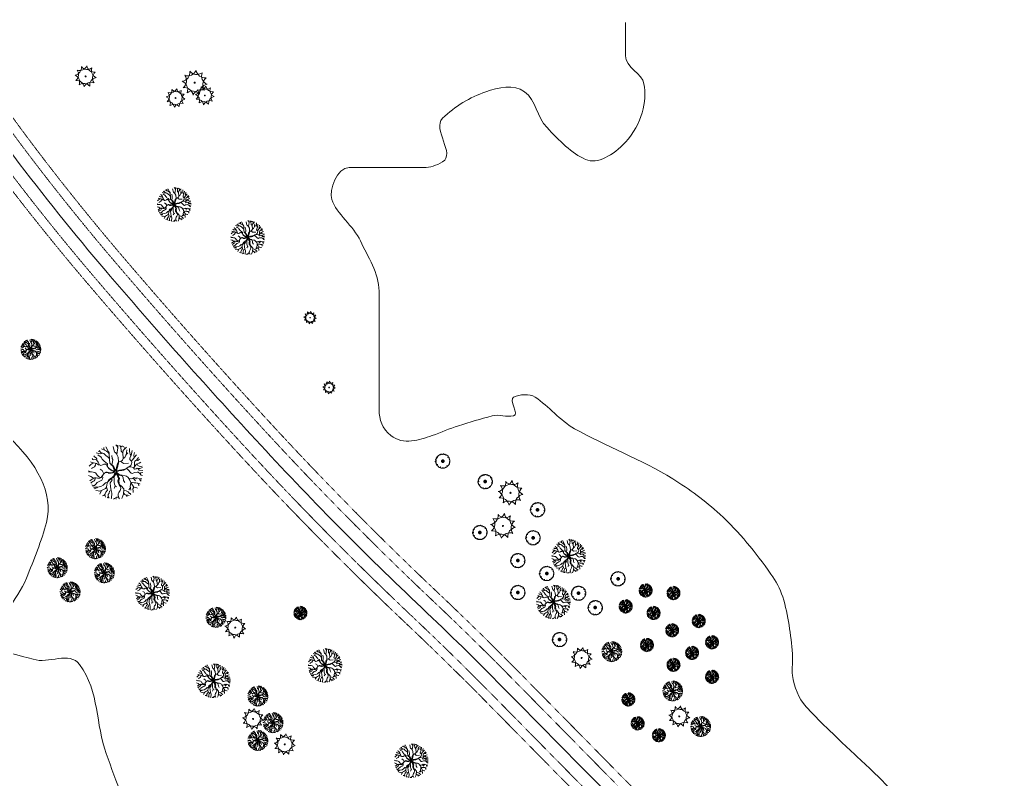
# Model space of a CAD drawing. Header units: feet. Extents: x 99089 to 101049, y 99298 to 100905.
# Drawn here: x 100195 to 101049, y 99683 to 100336 of the extents above; entities that cross this region are included whole.
import ezdxf

# ---------------------------------------------------------------- set-up
doc = ezdxf.new("R2010")
doc.units = ezdxf.units.FT
doc.header["$MEASUREMENT"] = 0
doc.linetypes.add('DGN Style 2', pattern=[27.4374, 16.46244, -10.97496])
for name, color, linetype, lineweight in [('Survey Exist Alignments', 1, 'DGN Style 2', 0), ('Survey Exist Pavement', 92, 'DGN Style 2', 0), ('Survey Exist Surface', 7, 'DGN Style 2', 0), ('Survey Exist Trees', 96, 'Continuous', 0)]:
    doc.layers.add(name, color=color, linetype=linetype, lineweight=lineweight)
doc.linetypes.add('StationLine', pattern='A,0,[2,dgnlstyle-.shx,S=0.039683,R=0,X=0,Y=0],100.0002', length=100.0002)
doc.linetypes.add('{ Tree Line }', pattern='A,0,[2,dgnlstyle-lstyle.shx,S=0.059208,R=0,X=0,Y=0],-7.4711', length=7.4711)

# ---------------------------------------------------------------- blocks, each defined once
blk = doc.blocks.new('C Tree')
at = {"layer": 'Survey Exist Trees', "color": 3}
blk.add_circle((0, 0), 0.00164, dxfattribs=at)
for centre, start, end in [((-0.0393, 0.0294), 280.2067, 5.9716), ((-0.0193, 0.0454), 250.2113, 335.9762), ((0.0059, 0.049), 220.2113, 305.9762), ((0.0296, 0.0394), 190.2113, 275.9762), ((0.0454, 0.0193), 160.2113, 245.9762), ((-0.0454, -0.0193), 340.2113, 65.9762), ((-0.0487, 0.0058), 310.2067, 35.9716), ((-0.0296, -0.0394), 10.2113, 95.9762), ((-0.0059, -0.049), 40.2113, 125.9762), ((0.0193, -0.0454), 70.2113, 155.9762)]:
    blk.add_arc(centre, 0.0258, start, end, dxfattribs=at)
at = {"layer": 'Survey Exist Trees', "color": 3, "extrusion": (0, 0, -1)}
for centre, start, end in [((-0.049, -0.0059), 324.0728, 49.7489), ((-0.0395, -0.0296), 354.0728, 79.7489)]:
    blk.add_arc(centre, 0.0258, start, end, dxfattribs=at)
blk = doc.blocks.new('D  Ttree')
at = {"layer": 'Survey Exist Trees', "color": 3, "linetype": 'Continuous', "lineweight": 0, "flags": 128}
for points in [[(-0.0089, 0.018), (-0.0104, 0.0209), (-0.0141, 0.0235), (-0.0169, 0.0262), (-0.0207, 0.0271), (-0.0225, 0.029), (-0.0252, 0.0295)], [(-0.0225, 0.029), (-0.0227, 0.0303), (-0.0231, 0.0312)], [(-0.0095, 0.0257), (-0.0111, 0.0279), (-0.0133, 0.0295), (-0.0145, 0.0301), (-0.0169, 0.0313), (-0.0195, 0.0326), (-0.0202, 0.0331)], [(-0.016, 0.0308), (-0.017, 0.0336), (-0.017, 0.0349)], [(-0.0088, 0.0126), (-0.0089, 0.018), (-0.0095, 0.0257), (-0.0097, 0.0273), (-0.0106, 0.0288), (-0.0145, 0.0359)], [(0.0012, 0.0255), (-0.0008, 0.0277), (-0.0022, 0.0282), (-0.0039, 0.036)], [(0.0026, 0.0347), (0.0013, 0.037), (-0.0002, 0.0386)], [(0.0027, 0.0383), (0.0028, 0.0345), (0.0013, 0.0251), (0.0032, 0.0212), (0.0038, 0.0144), (0.0068, 0.015), (0.0091, 0.0171), (0.0104, 0.0191), (0.0095, 0.0275), (0.0074, 0.0298), (0.0069, 0.0356), (0.0059, 0.0365), (0.0057, 0.0381)], [(0.0069, 0.0356), (0.0082, 0.0362), (0.0091, 0.0373)], [(0.0095, 0.0275), (0.0103, 0.0304), (0.0117, 0.0321), (0.0144, 0.0347), (0.0147, 0.0354)], [(0.0127, 0.0331), (0.0111, 0.0359), (0.0105, 0.0369)], [(0.0148, 0.0255), (0.0148, 0.0276), (0.0153, 0.0315)], [(0.0183, 0.0074), (0.0209, 0.0095), (0.0219, 0.0117), (0.0222, 0.0136), (0.0219, 0.0157), (0.0196, 0.0179), (0.0198, 0.02), (0.0215, 0.0234), (0.0227, 0.0306)], [(0.0215, 0.0234), (0.0211, 0.0239), (0.0202, 0.0255), (0.0194, 0.0272), (0.0191, 0.0297), (0.019, 0.0332)], [(-0.0321, 0.0131), (-0.0332, 0.0138), (-0.0348, 0.0142), (-0.036, 0.0147)], [(-0.0273, 0.0174), (-0.0286, 0.0177), (-0.031, 0.0176), (-0.0327, 0.018), (-0.0337, 0.0193)], [(-0.0233, 0.0101), (-0.0241, 0.0124), (-0.0253, 0.0143), (-0.0273, 0.0175), (-0.0268, 0.0186), (-0.0277, 0.0202), (-0.0301, 0.0218), (-0.0312, 0.0232)], [(-0.0187, 0.0266), (-0.0218, 0.0258), (-0.0242, 0.0264), (-0.0277, 0.0273)], [(-0.0099, 0.0052), (-0.0099, 0.0052), (-0.0112, 0.0068), (-0.0123, 0.0086), (-0.0119, 0.0102), (-0.012, 0.0116), (-0.0142, 0.0137), (-0.0166, 0.0153), (-0.018, 0.0168), (-0.0193, 0.0183), (-0.0206, 0.0203), (-0.0214, 0.0215), (-0.0239, 0.0231), (-0.0256, 0.0243)], [(-0.006, 0.0102), (-0.0047, 0.0144), (-0.0046, 0.0177), (-0.0051, 0.0195), (-0.0059, 0.0234)], [(0.0065, 0.015), (0.0085, 0.014), (0.0107, 0.0121), (0.0179, 0.0127)], [(0.0104, 0.0191), (0.0125, 0.0206), (0.014, 0.0239), (0.0148, 0.0255), (0.0169, 0.0273)], [(0.0219, 0.0157), (0.0235, 0.0175), (0.025, 0.0196), (0.0261, 0.021), (0.0292, 0.0244)], [(0.026, 0.0209), (0.0254, 0.0232), (0.0254, 0.024), (0.026, 0.0279)], [(0.0262, 0.0071), (0.0262, 0.0141), (0.0268, 0.0155), (0.0291, 0.017), (0.0303, 0.019), (0.032, 0.0205)], [(0.0291, 0.0171), (0.0302, 0.0166), (0.0311, 0.0163), (0.0331, 0.0185)], [(-0.0358, 0.0004), (-0.0388, 0.0019)], [(-0.0215, -0.0077), (-0.0225, -0.0072), (-0.0244, -0.0062), (-0.0265, -0.0042), (-0.0284, -0.0016), (-0.03, -0.0004), (-0.0322, 0), (-0.0344, 0.0003), (-0.0388, 0.0005)], [(-0.0121, 0.0091), (-0.0132, 0.0102), (-0.0147, 0.0115), (-0.0159, 0.0115), (-0.017, 0.0113), (-0.018, 0.0108), (-0.0189, 0.0102), (-0.0212, 0.0096), (-0.0224, 0.0097), (-0.0244, 0.0105), (-0.026, 0.0112), (-0.0273, 0.012), (-0.0294, 0.0129), (-0.0316, 0.0134), (-0.0327, 0.0127), (-0.0339, 0.0118), (-0.0355, 0.0107), (-0.0379, 0.0084)], [(-0.0285, 0.0125), (-0.0287, 0.0101), (-0.0303, 0.0077), (-0.0331, 0.006), (-0.0347, 0.0051)], [(-0.0169, -0.0022), (-0.0193, 0.0022), (-0.0221, 0.0043)], [(0.0122, 0.0038), (0.0133, 0.0042), (0.0159, 0.0063), (0.018, 0.0074), (0.021, 0.0075), (0.0243, 0.0064), (0.0253, 0.0063), (0.0264, 0.0074), (0.0278, 0.0093), (0.0291, 0.0112), (0.0306, 0.0119), (0.0327, 0.0129), (0.0352, 0.0139)], [(0.0144, 0.0051), (0.0164, 0.0044), (0.0185, 0.0021), (0.0198, 0.0003), (0.0214, -0.0012), (0.0231, -0.0017), (0.0253, -0.0007), (0.0267, -0.0003), (0.0298, 0), (0.0314, -0.0001), (0.0335, -0.0021), (0.0356, -0.0044), (0.0374, -0.0048)], [(0.0249, 0.0063), (0.0263, 0.0041), (0.0284, 0.0047), (0.0301, 0.0058), (0.0313, 0.0049), (0.0328, 0.0026), (0.0377, 0.0024)], [(0.0298, 0.0115), (0.0311, 0.0096), (0.0326, 0.0086), (0.0346, 0.0081), (0.0368, 0.0086)], [(0.031, 0.0051), (0.0319, 0.005), (0.0336, 0.0053), (0.0373, 0.0064)], [(-0.0316, -0.0085), (-0.0332, -0.0074), (-0.0352, -0.006), (-0.0385, -0.0047)], [(-0.0145, -0.0003), (-0.0147, -0.0003), (-0.0161, -0.0013), (-0.0174, -0.0029), (-0.0184, -0.004), (-0.0191, -0.0048), (-0.0201, -0.0062), (-0.021, -0.0073), (-0.0218, -0.008), (-0.0228, -0.0086), (-0.025, -0.0085), (-0.0261, -0.0085), (-0.0278, -0.008), (-0.0291, -0.0078), (-0.0302, -0.0079), (-0.0314, -0.0083), (-0.0324, -0.0092), (-0.0335, -0.0098), (-0.035, -0.0108), (-0.0367, -0.0123)], [(-0.0294, -0.0078), (-0.0293, -0.0094), (-0.0296, -0.0106), (-0.0305, -0.0122), (-0.0326, -0.0133), (-0.0342, -0.0143), (-0.0354, -0.0155)], [(-0.0193, -0.005), (-0.0187, -0.0073), (-0.0188, -0.0092), (-0.0198, -0.0111), (-0.0225, -0.0125), (-0.0248, -0.0134), (-0.0266, -0.0147), (-0.0286, -0.0168), (-0.03, -0.0184), (-0.0309, -0.0194), (-0.0331, -0.0198)], [(-0.0067, -0.0091), (-0.0054, -0.0112), (-0.0083, -0.015), (-0.0079, -0.0208), (-0.0068, -0.0256), (-0.0057, -0.0297), (-0.0062, -0.0365), (-0.0068, -0.0374)], [(-0.0031, -0.0063), (-0.0024, -0.0086), (-0.0025, -0.0122), (-0.0023, -0.0146), (-0.0019, -0.0167), (-0.0011, -0.0191), (-0.0019, -0.022), (-0.0025, -0.023)], [(0.009, -0.0049), (0.0131, -0.0053), (0.0149, -0.0058), (0.0173, -0.0076), (0.0182, -0.0088), (0.0198, -0.0112), (0.0216, -0.0153), (0.025, -0.0211), (0.0238, -0.0234), (0.0244, -0.0268), (0.0245, -0.0287)], [(0.009, -0.0049), (0.0104, -0.0079), (0.0106, -0.0117), (0.0123, -0.0146)], [(0.0182, -0.0088), (0.0217, -0.0095), (0.0238, -0.0088), (0.0259, -0.0076), (0.0292, -0.0095)], [(0.0242, -0.0085), (0.0257, -0.0098), (0.0276, -0.0122)], [(0.0273, -0.0084), (0.0288, -0.0078), (0.031, -0.0085), (0.0331, -0.0092), (0.0365, -0.0095)], [(0.0329, -0.0091), (0.0337, -0.0106), (0.0354, -0.0129)], [(0.0338, -0.0024), (0.0352, -0.001), (0.0377, -0.0006)], [(-0.0314, -0.0195), (-0.0323, -0.0187), (-0.0342, -0.0179)], [(-0.0227, -0.0309), (-0.0202, -0.0257), (-0.0177, -0.0242), (-0.0149, -0.0228), (-0.0133, -0.021), (-0.0127, -0.0177), (-0.0117, -0.014), (-0.0149, -0.0152), (-0.018, -0.0183), (-0.0212, -0.0201), (-0.0259, -0.021), (-0.0277, -0.0208), (-0.0316, -0.0221)], [(-0.0259, -0.021), (-0.027, -0.022), (-0.0289, -0.0226), (-0.0303, -0.0237)], [(-0.0202, -0.0257), (-0.0231, -0.0268), (-0.0253, -0.0263), (-0.0286, -0.0257)], [(-0.0133, -0.021), (-0.0123, -0.0241), (-0.012, -0.0252), (-0.0142, -0.028), (-0.0154, -0.0303), (-0.0158, -0.0318), (-0.0151, -0.0335), (-0.0149, -0.0352)], [(-0.0068, -0.0256), (-0.0089, -0.0269), (-0.0098, -0.0295), (-0.011, -0.0314), (-0.0111, -0.0333), (-0.0109, -0.0344), (-0.01, -0.0358), (-0.0099, -0.0368)], [(-0.0012, -0.0195), (-0.0007, -0.0198), (0.0008, -0.0205)], [(0.0047, -0.0178), (0.0051, -0.0191), (0.0063, -0.0202), (0.0068, -0.0231), (0.0059, -0.0259), (0.0042, -0.0286), (0.0033, -0.0305), (0.0031, -0.0329), (0.0043, -0.0362), (0.0051, -0.0376)], [(0.0048, -0.018), (0.0073, -0.0191), (0.0112, -0.0234), (0.0109, -0.0253), (0.0106, -0.0294), (0.0105, -0.0308), (0.0099, -0.0334), (0.0083, -0.0369)], [(0.0109, -0.0253), (0.0143, -0.0261), (0.0171, -0.0277), (0.0191, -0.03), (0.0201, -0.0302), (0.0208, -0.0313)], [(0.0205, -0.0213), (0.0197, -0.0232), (0.018, -0.0251)], [(0.0212, -0.0145), (0.0206, -0.0177), (0.0202, -0.0202), (0.0207, -0.0224), (0.0212, -0.0252)], [(0.0216, -0.0153), (0.0229, -0.0147), (0.0255, -0.0149), (0.0281, -0.0152), (0.0304, -0.0153), (0.0316, -0.0165), (0.0324, -0.0192)], [(0.025, -0.0211), (0.0269, -0.0214), (0.0295, -0.0223), (0.0303, -0.0224)], [(0.031, -0.0159), (0.032, -0.0158), (0.0336, -0.0165), (0.0337, -0.0168)], [(-0.0157, -0.0313), (-0.017, -0.033), (-0.0189, -0.0333)], [(-0.0106, -0.0348), (-0.0115, -0.0357), (-0.0122, -0.0361)], [(0.0039, -0.035), (0.0014, -0.0352), (-0.0001, -0.0363), (-0.0021, -0.0372), (-0.0034, -0.0379)], [(0, -0.0362), (0.0001, -0.038)], [(0.0107, -0.0293), (0.0125, -0.0314), (0.0142, -0.0323), (0.0167, -0.0322), (0.0187, -0.0328)], [(0.0143, -0.0323), (0.0158, -0.0343)]]:
    blk.add_lwpolyline(points, dxfattribs=at)
at = {"layer": 'Survey Exist Trees', "color": 3, "linetype": 'Continuous', "lineweight": 30, "flags": 128}
for points in [[(0.0038, 0.0144), (0.0028, 0.0112), (0.0022, 0.0085), (0.0014, 0.0055), (0.0004, 0.0024), (0.0003, 0.002), (0.0005, 0.0014), (0.0009, 0.0014), (0.003, 0.0021), (0.0054, 0.0026), (0.0081, 0.003), (0.0099, 0.0034), (0.0114, 0.0035)], [(-0.0109, -0.0008), (-0.0087, -0.001), (-0.0068, -0.0009), (-0.0046, -0.0003), (-0.0027, 0.0005), (-0.0025, 0.0009), (-0.0027, 0.0011), (-0.0059, 0.0025), (-0.0076, 0.0035), (-0.0099, 0.0052)], [(-0.0081, 0.0038), (-0.0068, 0.0034), (-0.0051, 0.0025), (-0.0035, 0.0018), (-0.0021, 0.0013), (-0.0017, 0.0013), (-0.0016, 0.0016), (-0.0021, 0.0031), (-0.0031, 0.0057), (-0.004, 0.0078), (-0.0045, 0.0088), (-0.0062, 0.0102), (-0.0088, 0.0126)], [(-0.0066, 0.0106), (-0.0051, 0.0097), (-0.004, 0.009), (-0.0031, 0.0071), (-0.0023, 0.0053), (-0.0015, 0.0031), (-0.001, 0.0017), (-0.0008, 0.0014), (-0.0004, 0.0015), (-0.0001, 0.0024), (0.0005, 0.0039), (0.0012, 0.0059), (0.0018, 0.0083), (0.0023, 0.0105), (0.0028, 0.0122), (0.0035, 0.0134)], [(0.0122, 0.0038), (0.0106, 0.0033), (0.0085, 0.0027), (0.0061, 0.0023), (0.0037, 0.002), (0.0021, 0.0012), (0.0007, 0.0005), (0.0005, 0.0003), (0.0009, -0.0002), (0.0022, -0.0013), (0.0045, -0.0032), (0.0056, -0.0039), (0.0077, -0.0046)], [(-0.0106, -0.0128), (-0.0093, -0.0104), (-0.0077, -0.0091), (-0.006, -0.0079), (-0.0042, -0.0066), (-0.0025, -0.0047), (-0.0019, -0.0036), (-0.0013, -0.0007), (-0.0015, -0.0002), (-0.0019, -0.0001), (-0.0045, -0.0008), (-0.0072, -0.0014), (-0.0083, -0.0015), (-0.0106, -0.0009), (-0.0126, -0.0005), (-0.0145, -0.0003)], [(0.0045, -0.0167), (0.0035, -0.0145), (0.0033, -0.0125), (0.0033, -0.0118), (0.0037, -0.0107), (0.0041, -0.0088), (0.003, -0.007), (0.0025, -0.0047), (0.0016, -0.0032), (0.0004, -0.0015), (0, -0.0013), (-0.0004, -0.0014), (-0.0007, -0.0019), (-0.0012, -0.0038), (-0.0014, -0.0044), (-0.0031, -0.0063), (-0.004, -0.0073), (-0.0067, -0.0091), (-0.0094, -0.0115), (-0.0117, -0.014)], [(0.009, -0.0049), (0.0052, -0.0041), (0.0035, -0.0028), (0.0007, -0.0011), (0.0017, -0.0027), (0.0026, -0.0041), (0.0029, -0.0054), (0.0036, -0.0074), (0.0045, -0.0089), (0.0036, -0.0123), (0.0047, -0.0178)]]:
    blk.add_lwpolyline(points, dxfattribs=at)
blk = doc.blocks.new('S Tree')
at = {"layer": 'Survey Exist Trees', "color": 3, "linetype": 'Continuous', "lineweight": 0}
blk.add_circle((0, 0), 0.00164, dxfattribs=at)
blk.add_open_spline([(-0.0103, 0.0211), (-0.0128, 0.0196), (-0.0131, 0.0196), (-0.0129, 0.0194), (-0.0129, 0.0191), (-0.0128, 0.0188), (-0.0128, 0.0185), (-0.0126, 0.0182), (-0.0129, 0.018), (-0.0131, 0.0178), (-0.0135, 0.0176), (-0.014, 0.0175), (-0.0142, 0.0176), (-0.0142, 0.0179), (-0.0145, 0.0182), (-0.0148, 0.018), (-0.0151, 0.0179), (-0.0154, 0.0178), (-0.0157, 0.0178), (-0.016, 0.0178), (-0.0163, 0.0175), (-0.0167, 0.0173), (-0.0163, 0.017), (-0.0163, 0.0167), (-0.0164, 0.0165), (-0.0164, 0.0162), (-0.0164, 0.0159), (-0.0164, 0.0156), (-0.0166, 0.0153), (-0.0169, 0.015), (-0.0171, 0.0149), (-0.0174, 0.0149), (-0.0177, 0.0149), (-0.018, 0.0147), (-0.0183, 0.0146), (-0.0186, 0.0144), (-0.0189, 0.0143), (-0.0192, 0.0138), (-0.0192, 0.0135), (-0.0192, 0.0133), (-0.0192, 0.013), (-0.0192, 0.0125), (-0.0192, 0.0122), (-0.019, 0.0118), (-0.0171, 0.011), (-0.0192, 0.0114), (-0.0195, 0.0112), (-0.0198, 0.0111), (-0.02, 0.0109), (-0.0203, 0.0109), (-0.0206, 0.0111), (-0.0209, 0.0109), (-0.0212, 0.0109), (-0.0215, 0.0106), (-0.0215, 0.0104), (-0.0216, 0.0101), (-0.0218, 0.0098), (-0.0219, 0.0095), (-0.0219, 0.0092), (-0.0218, 0.0092), (-0.0218, 0.0089), (-0.0216, 0.0086), (-0.0215, 0.0083), (-0.0212, 0.0082), (-0.0212, 0.0079), (-0.0212, 0.0076), (-0.0213, 0.0073), (-0.0215, 0.007), (-0.0216, 0.0067), (-0.0216, 0.0064), (-0.0218, 0.0061), (-0.0221, 0.006), (-0.0224, 0.0057), (-0.0228, 0.0056), (-0.023, 0.0055), (-0.023, 0.0056), (-0.0231, 0.0057), (-0.0233, 0.0053), (-0.0233, 0.0053), (-0.023, 0.0053), (-0.0231, 0.0052), (-0.0232, 0.0051), (-0.0236, 0.0046), (-0.0231, 0.0044), (-0.0231, 0.0041), (-0.0229, 0.0038), (-0.0229, 0.0035), (-0.0229, 0.0032), (-0.0229, 0.003), (-0.0229, 0.0027), (-0.0229, 0.0024), (-0.0228, 0.0021), (-0.0225, 0.0021), (-0.0224, 0.0018), (-0.0225, 0.0015), (-0.0225, 0.0012), (-0.0207, 0.0001), (-0.0227, 0.0006), (-0.0229, 0.0006), (-0.0232, 0.0005), (-0.0235, 0.0006), (-0.0238, 0.0008), (-0.0241, 0.0006), (-0.0244, 0.0005), (-0.0245, 0.0002), (-0.0247, -0.0001), (-0.0247, -0.0005), (-0.0248, -0.001), (-0.0248, -0.0013), (-0.025, -0.0015), (-0.025, -0.0018), (-0.025, -0.0021), (-0.0248, -0.0024), (-0.0245, -0.0026), (-0.0241, -0.0029), (-0.0238, -0.0029), (-0.0235, -0.0029), (-0.0232, -0.003), (-0.0234, -0.0031), (-0.0235, -0.0032), (-0.0235, -0.0034), (-0.0232, -0.0036), (-0.0229, -0.0037), (-0.0227, -0.0037), (-0.0224, -0.0039), (-0.0222, -0.0042), (-0.0224, -0.0044), (-0.0225, -0.0047), (-0.0227, -0.005), (-0.0227, -0.0051), (-0.0227, -0.0052), (-0.0225, -0.0053), (-0.0227, -0.0054), (-0.0227, -0.0055), (-0.0229, -0.0056), (-0.0231, -0.0059), (-0.0229, -0.0062), (-0.0229, -0.0065), (-0.0227, -0.0068), (-0.0225, -0.0071), (-0.0222, -0.0072), (-0.0221, -0.0075), (-0.0221, -0.0078), (-0.0221, -0.0081), (-0.0219, -0.0084), (-0.0219, -0.0087), (-0.0219, -0.0089), (-0.0219, -0.0092), (-0.0219, -0.0095), (-0.0219, -0.0098), (-0.0218, -0.0101), (-0.0215, -0.0103), (-0.0212, -0.0103), (-0.0209, -0.0103), (-0.0206, -0.0101), (-0.0203, -0.01), (-0.02, -0.01), (-0.0198, -0.01), (-0.0196, -0.0103), (-0.0196, -0.0105), (-0.0192, -0.0108), (-0.0189, -0.0111), (-0.0165, -0.0111), (-0.0192, -0.0117), (-0.0195, -0.012), (-0.0198, -0.012), (-0.02, -0.012), (-0.0202, -0.0123), (-0.0202, -0.0126), (-0.0202, -0.013), (-0.02, -0.0133), (-0.0198, -0.0133), (-0.0195, -0.0134), (-0.0192, -0.0136), (-0.0187, -0.014), (-0.0184, -0.0143), (-0.0183, -0.0146), (-0.0183, -0.0149), (-0.018, -0.0149), (-0.0177, -0.015), (-0.0176, -0.0153), (-0.0173, -0.0155), (-0.0169, -0.0156), (-0.0167, -0.0159), (-0.0166, -0.0162), (-0.0169, -0.0164), (-0.017, -0.0166), (-0.0173, -0.0166), (-0.0171, -0.0169), (-0.0169, -0.0172), (-0.0164, -0.0174), (-0.0161, -0.0175), (-0.0163, -0.0172), (-0.016, -0.0171), (-0.0157, -0.0169), (-0.0154, -0.0169), (-0.0151, -0.0169), (-0.0148, -0.0169), (-0.0144, -0.0169), (-0.0142, -0.0172), (-0.0142, -0.0175), (-0.0142, -0.0178), (-0.0141, -0.0181), (-0.0141, -0.0185), (-0.0144, -0.0187), (-0.0147, -0.0188), (-0.0144, -0.0191), (-0.0142, -0.0194), (-0.014, -0.0195), (-0.0137, -0.0195), (-0.0134, -0.0198), (-0.0131, -0.02), (-0.0128, -0.02), (-0.0125, -0.02), (-0.0122, -0.0203), (-0.0118, -0.0206), (-0.0116, -0.0209), (-0.0116, -0.0211), (-0.0113, -0.0213), (-0.0112, -0.0216), (-0.0109, -0.0216), (-0.0106, -0.0217), (-0.0103, -0.0217), (-0.0099, -0.0217), (-0.0095, -0.0217), (-0.0095, -0.0214), (-0.0093, -0.0211), (-0.009, -0.0211), (-0.0086, -0.0211), (-0.0083, -0.021), (-0.008, -0.0209), (-0.0077, -0.0209), (-0.0068, -0.0191), (-0.0074, -0.0211), (-0.0074, -0.0214), (-0.0074, -0.0217), (-0.0074, -0.022), (-0.0074, -0.0223), (-0.0073, -0.0226), (-0.007, -0.0227), (-0.0067, -0.023), (-0.0066, -0.0233), (-0.0063, -0.0233), (-0.006, -0.0233), (-0.0057, -0.0235), (-0.0054, -0.0235), (-0.0051, -0.0235), (-0.0048, -0.0235), (-0.0045, -0.0235), (-0.0042, -0.0235), (-0.0039, -0.0235), (-0.0037, -0.0235), (-0.0037, -0.0238), (-0.0034, -0.0238), (-0.0031, -0.0236), (-0.0028, -0.0233), (-0.0024, -0.023), (-0.0021, -0.0229), (-0.0018, -0.0226), (-0.0015, -0.0227), (-0.0012, -0.023), (-0.0009, -0.0233), (-0.0006, -0.0235), (-0.0002, -0.0235), (0.0001, -0.0233), (0.0004, -0.0232), (0.0004, -0.0232), (0.0004, -0.0227), (0.0004, -0.0223), (0.0003, -0.022), (0.0001, -0.0216), (0.0001, -0.0219), (0.0004, -0.0219), (0.0007, -0.0219), (0.001, -0.022), (0.0014, -0.0224), (0.0017, -0.0227), (0.0017, -0.023), (0.0019, -0.0233), (0.0021, -0.0235), (0.0024, -0.0235), (0.0027, -0.0236), (0.003, -0.0235), (0.0034, -0.0233), (0.0037, -0.0233), (0.004, -0.0232), (0.0042, -0.0229), (0.0045, -0.0226), (0.0046, -0.0223), (0.0043, -0.0223), (0.0046, -0.0223), (0.0049, -0.0223), (0.0048, -0.0226), (0.0046, -0.0229), (0.0045, -0.0232), (0.0043, -0.0235), (0.0046, -0.0235), (0.0049, -0.0233), (0.0052, -0.0233), (0.0055, -0.0233), (0.0059, -0.023), (0.0063, -0.0229), (0.0066, -0.0229), (0.0069, -0.0229), (0.0072, -0.0229), (0.0077, -0.0227), (0.0079, -0.0227), (0.0082, -0.0227), (0.0082, -0.0224), (0.0084, -0.0222), (0.0085, -0.0219), (0.0088, -0.0217), (0.0091, -0.0214), (0.0091, -0.0211), (0.0092, -0.0209), (0.0095, -0.0209), (0.0095, -0.0206), (0.0092, -0.0203), (0.0092, -0.02), (0.0094, -0.0197), (0.0097, -0.0197), (0.0098, -0.0194), (0.0101, -0.0195), (0.0101, -0.0198), (0.0101, -0.0201), (0.0103, -0.0204), (0.0104, -0.0207), (0.0107, -0.0211), (0.0107, -0.0214), (0.011, -0.0211), (0.0113, -0.0211), (0.0116, -0.021), (0.0117, -0.0207), (0.012, -0.0206), (0.0123, -0.0203), (0.0124, -0.02), (0.0126, -0.0197), (0.0129, -0.0194), (0.0133, -0.0194), (0.0136, -0.0193), (0.0139, -0.0193), (0.0142, -0.0191), (0.0145, -0.0188), (0.0148, -0.0187), (0.015, -0.0187), (0.015, -0.0184), (0.0149, -0.0181), (0.0148, -0.0177), (0.0148, -0.0172), (0.0148, -0.0169), (0.0138, -0.015), (0.015, -0.0165), (0.015, -0.0162), (0.015, -0.0159), (0.0153, -0.0161), (0.0156, -0.0161), (0.0159, -0.0164), (0.0158, -0.0166), (0.0159, -0.0169), (0.0162, -0.0172), (0.0165, -0.0174), (0.0168, -0.0172), (0.0169, -0.0169), (0.0171, -0.0166), (0.0172, -0.0164), (0.0172, -0.0161), (0.0174, -0.0158), (0.0175, -0.0155), (0.0175, -0.0152), (0.0174, -0.0149), (0.0174, -0.0146), (0.0177, -0.0146), (0.0179, -0.0145), (0.0182, -0.0145), (0.0187, -0.0142), (0.0188, -0.0139), (0.0188, -0.0136), (0.0191, -0.0134), (0.0195, -0.0132), (0.0197, -0.0129), (0.02, -0.0127), (0.02, -0.0124), (0.0201, -0.0121), (0.0204, -0.0121), (0.0207, -0.012), (0.021, -0.0119), (0.021, -0.0116), (0.021, -0.0113), (0.021, -0.011), (0.0208, -0.0107), (0.0206, -0.0107), (0.0203, -0.0108), (0.0203, -0.0105), (0.0204, -0.0103), (0.0204, -0.01), (0.0206, -0.0097), (0.0206, -0.01), (0.0208, -0.01), (0.0211, -0.01), (0.0214, -0.0101), (0.0217, -0.0101), (0.0219, -0.0098), (0.0221, -0.0097), (0.0221, -0.0094), (0.0221, -0.0091), (0.022, -0.0088), (0.0217, -0.0087), (0.0219, -0.0084), (0.022, -0.0081), (0.0223, -0.0079), (0.0223, -0.0076), (0.022, -0.0075), (0.0221, -0.0072), (0.0224, -0.0071), (0.0227, -0.0071), (0.023, -0.0068), (0.023, -0.0065), (0.0229, -0.0062), (0.0226, -0.006), (0.0223, -0.0058), (0.0224, -0.0055), (0.0227, -0.0053), (0.023, -0.0052), (0.0232, -0.0049), (0.0237, -0.0042), (0.0236, -0.0046), (0.0239, -0.0047), (0.0239, -0.0044), (0.0239, -0.0042), (0.0237, -0.0039), (0.0236, -0.0036), (0.0235, -0.0033), (0.0233, -0.003), (0.0208, -0.0025), (0.0232, -0.0024), (0.0235, -0.0023), (0.0236, -0.002), (0.0233, -0.0017), (0.0233, -0.0014), (0.0233, -0.0011), (0.0233, -0.0008), (0.0236, -0.0008), (0.0236, -0.0005), (0.0237, -0.0002), (0.0237, 0), (0.024, 0.0003), (0.0242, 0.0006), (0.0239, 0.0008), (0.0235, 0.0012), (0.0232, 0.0015), (0.023, 0.0018), (0.0232, 0.0021), (0.0233, 0.0024), (0.0236, 0.0024), (0.0236, 0.0027), (0.0237, 0.003), (0.0237, 0.0032), (0.0237, 0.0035), (0.0236, 0.0038), (0.0236, 0.0041), (0.0233, 0.0043), (0.023, 0.0044), (0.0229, 0.0047), (0.0227, 0.0051), (0.0227, 0.0054), (0.0226, 0.0058), (0.0225, 0.0059), (0.0223, 0.006), (0.0221, 0.006), (0.0219, 0.006), (0.0218, 0.0059), (0.0214, 0.0061), (0.0212, 0.0064), (0.0212, 0.0069), (0.0216, 0.0071), (0.0218, 0.007), (0.0217, 0.0069), (0.0221, 0.0067), (0.0221, 0.0068), (0.0224, 0.0069), (0.0224, 0.0071), (0.0222, 0.0073), (0.0219, 0.0077), (0.0217, 0.0077), (0.0217, 0.0078), (0.0216, 0.0079), (0.0216, 0.0082), (0.0217, 0.0085), (0.0217, 0.0088), (0.0216, 0.009), (0.0216, 0.0093), (0.0216, 0.0098), (0.0214, 0.0102), (0.0214, 0.0105), (0.0213, 0.0108), (0.0213, 0.0111), (0.0214, 0.0114), (0.0216, 0.0117), (0.0214, 0.012), (0.0211, 0.0121), (0.0207, 0.0124), (0.0206, 0.0127), (0.0203, 0.013), (0.02, 0.0131), (0.0197, 0.0133), (0.0194, 0.0133), (0.0191, 0.0133), (0.0191, 0.013), (0.0187, 0.013), (0.0184, 0.013), (0.0171, 0.0118), (0.0179, 0.0135), (0.0177, 0.0137), (0.0177, 0.014), (0.0177, 0.0143), (0.0177, 0.0146), (0.0177, 0.0149), (0.0179, 0.015), (0.0182, 0.0151), (0.0185, 0.0153), (0.0185, 0.0156), (0.0185, 0.0159), (0.0182, 0.016), (0.0179, 0.0163), (0.0177, 0.0167), (0.0177, 0.017), (0.0174, 0.017), (0.0169, 0.0172), (0.0168, 0.0175), (0.0165, 0.0175), (0.0162, 0.0176), (0.0159, 0.0178), (0.0158, 0.018), (0.0155, 0.0183), (0.0153, 0.0186), (0.0153, 0.0189), (0.015, 0.0189), (0.0148, 0.0191), (0.0145, 0.0191), (0.0142, 0.0191), (0.0139, 0.0192), (0.0136, 0.0192), (0.0133, 0.0194), (0.013, 0.0194), (0.0129, 0.0196), (0.0129, 0.0199), (0.012, 0.0202), (0.0117, 0.0201), (0.0114, 0.0201), (0.0111, 0.0199), (0.0099, 0.0185), (0.0104, 0.0201), (0.01, 0.0202), (0.0097, 0.0202), (0.0094, 0.0204), (0.0091, 0.0204), (0.0091, 0.0207), (0.0091, 0.021), (0.0091, 0.0212), (0.0094, 0.0212), (0.0091, 0.0214), (0.0085, 0.0217), (0.0081, 0.022), (0.0081, 0.0223), (0.0078, 0.0224), (0.0075, 0.0225), (0.0072, 0.0225), (0.0068, 0.0225), (0.0068, 0.0223), (0.0065, 0.022), (0.0062, 0.0218), (0.0059, 0.0215), (0.0056, 0.0214), (0.0052, 0.0218), (0.0049, 0.0221), (0.0046, 0.0221), (0.0042, 0.0221), (0.0039, 0.0221), (0.0037, 0.0224), (0.0034, 0.0225), (0.0033, 0.0228), (0.0033, 0.0231), (0.0032, 0.0234), (0.0029, 0.0237), (0.0026, 0.0239), (0.0023, 0.0239), (0.002, 0.0237), (0.0019, 0.0234), (0.0016, 0.0231), (0.0013, 0.0233), (0.001, 0.0233), (0.0005, 0.0234), (0.0003, 0.0234), (0, 0.0234), (-0.0003, 0.0231), (-0.0006, 0.0231), (-0.0009, 0.023), (-0.001, 0.0227), (-0.0013, 0.0225), (-0.0012, 0.0223), (-0.0009, 0.022), (-0.001, 0.0217), (-0.0013, 0.0217), (-0.0016, 0.0217), (-0.0019, 0.0218), (-0.0022, 0.0218), (-0.0025, 0.0218), (-0.0028, 0.0218), (-0.0031, 0.022), (-0.0031, 0.0223), (-0.0031, 0.0225), (-0.0031, 0.0228), (-0.0034, 0.023), (-0.0037, 0.0233), (-0.0039, 0.0233), (-0.0042, 0.0233), (-0.0045, 0.0233), (-0.0048, 0.0233), (-0.005, 0.023), (-0.005, 0.0227), (-0.0048, 0.0224), (-0.0048, 0.0221), (-0.0048, 0.0218), (-0.005, 0.0215), (-0.0053, 0.0215), (-0.0055, 0.0215), (-0.0058, 0.0215), (-0.0061, 0.0217), (-0.0061, 0.022), (-0.0061, 0.0223), (-0.0061, 0.0225), (-0.0064, 0.0225), (-0.0067, 0.0225), (-0.007, 0.0224), (-0.0073, 0.0223), (-0.0076, 0.0223), (-0.0079, 0.0223), (-0.0079, 0.022), (-0.008, 0.0217), (-0.008, 0.0214), (-0.0082, 0.0211), (-0.0085, 0.0185), (-0.0087, 0.0212), (-0.0089, 0.0215), (-0.0092, 0.0217), (-0.0095, 0.0217), (-0.0097, 0.0215), (-0.01, 0.0214), (-0.0103, 0.0211)], degree=1, knots=[0, 0, 0.125, 0.12766, 0.130319, 0.132979, 0.135638, 0.138298, 0.140957, 0.143617, 0.146277, 0.148936, 0.151596, 0.154255, 0.156915, 0.159574, 0.162234, 0.164894, 0.167553, 0.170213, 0.172872, 0.175532, 0.178191, 0.180851, 0.183511, 0.18617, 0.18883, 0.191489, 0.194149, 0.196809, 0.199468, 0.202128, 0.204787, 0.207447, 0.210106, 0.212766, 0.215426, 0.218085, 0.220745, 0.223404, 0.226064, 0.228723, 0.231383, 0.234043, 0.236702, 0.239362, 0.242021, 0.244681, 0.24734, 0.25, 0.25125, 0.2525, 0.25375, 0.255, 0.25625, 0.2575, 0.25875, 0.26, 0.26125, 0.2625, 0.26375, 0.265, 0.26625, 0.2675, 0.26875, 0.27, 0.27125, 0.2725, 0.27375, 0.275, 0.27625, 0.2775, 0.27875, 0.28, 0.28125, 0.2825, 0.28375, 0.285, 0.28625, 0.2875, 0.28875, 0.29, 0.29125, 0.2925, 0.29375, 0.295, 0.29625, 0.2975, 0.29875, 0.3, 0.30125, 0.3025, 0.30375, 0.305, 0.30625, 0.3075, 0.30875, 0.31, 0.31125, 0.3125, 0.31375, 0.315, 0.31625, 0.3175, 0.31875, 0.32, 0.32125, 0.3225, 0.32375, 0.325, 0.32625, 0.3275, 0.32875, 0.33, 0.33125, 0.3325, 0.33375, 0.335, 0.33625, 0.3375, 0.33875, 0.34, 0.34125, 0.3425, 0.34375, 0.345, 0.34625, 0.3475, 0.34875, 0.35, 0.35125, 0.3525, 0.35375, 0.355, 0.35625, 0.3575, 0.35875, 0.36, 0.36125, 0.3625, 0.36375, 0.365, 0.36625, 0.3675, 0.36875, 0.37, 0.37125, 0.3725, 0.37375, 0.375, 0.37625, 0.3775, 0.37875, 0.38, 0.38125, 0.3825, 0.38375, 0.385, 0.38625, 0.3875, 0.38875, 0.39, 0.39125, 0.3925, 0.39375, 0.395, 0.39625, 0.3975, 0.39875, 0.4, 0.40125, 0.4025, 0.40375, 0.405, 0.40625, 0.4075, 0.40875, 0.41, 0.41125, 0.4125, 0.41375, 0.415, 0.41625, 0.4175, 0.41875, 0.42, 0.42125, 0.4225, 0.42375, 0.425, 0.42625, 0.4275, 0.42875, 0.43, 0.43125, 0.4325, 0.43375, 0.435, 0.43625, 0.4375, 0.43875, 0.44, 0.44125, 0.4425, 0.44375, 0.445, 0.44625, 0.4475, 0.44875, 0.45, 0.45125, 0.4525, 0.45375, 0.455, 0.45625, 0.4575, 0.45875, 0.46, 0.46125, 0.4625, 0.46375, 0.465, 0.46625, 0.4675, 0.46875, 0.47, 0.47125, 0.4725, 0.47375, 0.475, 0.47625, 0.4775, 0.47875, 0.48, 0.48125, 0.4825, 0.48375, 0.485, 0.48625, 0.4875, 0.48875, 0.49, 0.49125, 0.4925, 0.49375, 0.495, 0.49625, 0.4975, 0.49875, 0.5, 0.50125, 0.5025, 0.50375, 0.505, 0.50625, 0.5075, 0.50875, 0.51, 0.51125, 0.5125, 0.51375, 0.515, 0.51625, 0.5175, 0.51875, 0.52, 0.52125, 0.5225, 0.52375, 0.525, 0.52625, 0.5275, 0.52875, 0.53, 0.53125, 0.5325, 0.53375, 0.535, 0.53625, 0.5375, 0.53875, 0.54, 0.54125, 0.5425, 0.54375, 0.545, 0.54625, 0.5475, 0.54875, 0.55, 0.55125, 0.5525, 0.55375, 0.555, 0.55625, 0.5575, 0.55875, 0.56, 0.56125, 0.5625, 0.56375, 0.565, 0.56625, 0.5675, 0.56875, 0.57, 0.57125, 0.5725, 0.57375, 0.575, 0.57625, 0.5775, 0.57875, 0.58, 0.58125, 0.5825, 0.58375, 0.585, 0.58625, 0.5875, 0.58875, 0.59, 0.59125, 0.5925, 0.59375, 0.595, 0.59625, 0.5975, 0.59875, 0.6, 0.60125, 0.6025, 0.60375, 0.605, 0.60625, 0.6075, 0.60875, 0.61, 0.61125, 0.6125, 0.61375, 0.615, 0.61625, 0.6175, 0.61875, 0.62, 0.62125, 0.6225, 0.62375, 0.625, 0.62625, 0.6275, 0.62875, 0.63, 0.63125, 0.6325, 0.63375, 0.635, 0.63625, 0.6375, 0.63875, 0.64, 0.64125, 0.6425, 0.64375, 0.645, 0.64625, 0.6475, 0.64875, 0.65, 0.65125, 0.6525, 0.65375, 0.655, 0.65625, 0.6575, 0.65875, 0.66, 0.66125, 0.6625, 0.66375, 0.665, 0.66625, 0.6675, 0.66875, 0.67, 0.67125, 0.6725, 0.67375, 0.675, 0.67625, 0.6775, 0.67875, 0.68, 0.68125, 0.6825, 0.68375, 0.685, 0.68625, 0.6875, 0.68875, 0.69, 0.69125, 0.6925, 0.69375, 0.695, 0.69625, 0.6975, 0.69875, 0.7, 0.70125, 0.7025, 0.70375, 0.705, 0.70625, 0.7075, 0.70875, 0.71, 0.71125, 0.7125, 0.71375, 0.715, 0.71625, 0.7175, 0.71875, 0.72, 0.72125, 0.7225, 0.72375, 0.725, 0.72625, 0.7275, 0.72875, 0.73, 0.73125, 0.7325, 0.73375, 0.735, 0.73625, 0.7375, 0.73875, 0.74, 0.74125, 0.7425, 0.74375, 0.745, 0.74625, 0.7475, 0.74875, 0.75, 0.75125, 0.7525, 0.75375, 0.755, 0.75625, 0.7575, 0.75875, 0.76, 0.76125, 0.7625, 0.76375, 0.765, 0.76625, 0.7675, 0.76875, 0.77, 0.77125, 0.7725, 0.77375, 0.775, 0.77625, 0.7775, 0.77875, 0.78, 0.78125, 0.7825, 0.78375, 0.785, 0.78625, 0.7875, 0.78875, 0.79, 0.79125, 0.7925, 0.79375, 0.795, 0.79625, 0.7975, 0.79875, 0.8, 0.80125, 0.8025, 0.80375, 0.805, 0.80625, 0.8075, 0.80875, 0.81, 0.81125, 0.8125, 0.81375, 0.815, 0.81625, 0.8175, 0.81875, 0.82, 0.82125, 0.8225, 0.82375, 0.825, 0.82625, 0.8275, 0.82875, 0.83, 0.83125, 0.8325, 0.83375, 0.835, 0.83625, 0.8375, 0.83875, 0.84, 0.84125, 0.8425, 0.84375, 0.845, 0.84625, 0.8475, 0.84875, 0.85, 0.85125, 0.8525, 0.85375, 0.855, 0.85625, 0.8575, 0.85875, 0.86, 0.86125, 0.8625, 0.86375, 0.865, 0.86625, 0.8675, 0.86875, 0.87, 0.87125, 0.8725, 0.87375, 0.875, 0.87625, 0.8775, 0.87875, 0.88, 0.88125, 0.8825, 0.88375, 0.885, 0.88625, 0.8875, 0.88875, 0.89, 0.89125, 0.8925, 0.89375, 0.895, 0.89625, 0.8975, 0.89875, 0.9, 0.90125, 0.9025, 0.90375, 0.905, 0.90625, 0.9075, 0.90875, 0.91, 0.91125, 0.9125, 0.91375, 0.915, 0.91625, 0.9175, 0.91875, 0.92, 0.92125, 0.9225, 0.92375, 0.925, 0.92625, 0.9275, 0.92875, 0.93, 0.93125, 0.9325, 0.93375, 0.935, 0.93625, 0.9375, 0.93875, 0.94, 0.94125, 0.9425, 0.94375, 0.945, 0.94625, 0.9475, 0.94875, 0.95, 0.95125, 0.9525, 0.95375, 0.955, 0.95625, 0.9575, 0.95875, 0.96, 0.96125, 0.9625, 0.96375, 0.965, 0.96625, 0.9675, 0.96875, 0.97, 0.97125, 0.9725, 0.97375, 0.975, 0.97625, 0.9775, 0.97875, 0.98, 0.98125, 0.9825, 0.98375, 0.985, 0.98625, 0.9875, 0.98875, 0.99, 0.99125, 0.9925, 0.99375, 0.995, 0.99625, 0.9975, 0.99875, 1, 1], dxfattribs=at)
at = {"layer": 'Survey Exist Trees', "color": 3, "linetype": 'Continuous', "lineweight": 80}
blk.add_point((0, 0), dxfattribs=at)

msp = doc.modelspace()

# ---------------------------------------------------------------- linework, layer by layer
at = {"layer": 'Survey Exist Alignments', "linetype": 'StationLine', "ltscale": 0.003281, "flags": 128}
msp.add_lwpolyline([(99861.33, 100804.56, 0.005967), (99876.58, 100760.99, 0.025399), (99900.85, 100703.51, 0.013445), (99953.5, 100601.65, 0.008386), (100042.33, 100446.78, 0.009146), (100135.61, 100296.6, 0.018051), (100190.03, 100218.77, 0.015153), (100269.14, 100120.26, 0.009573), (100398.09, 99975.03, 0.017162), (100540.91, 99830.52, -0.008844), (100610.69, 99762.22, -0.000822), (100896.12, 99471.86, -0.001678), (101034.9, 99329.27)], format="xyb", dxfattribs=at)
at = {"layer": 'Survey Exist Pavement', "ltscale": 0.003281, "flags": 128}
msp.add_lwpolyline([(99854.22, 100862.85, 0.013445), (99886.92, 100764.74, 0.025399), (99910.75, 100708.29, 0.013445), (99963.13, 100606.97, 0.008386), (100051.78, 100452.41, 0.009146), (100144.85, 100302.57, 0.018051), (100198.81, 100225.4, 0.015153), (100277.51, 100127.4, 0.009573), (100406.17, 99982.49, 0.017162), (100548.46, 99838.52, -0.008844), (100618.52, 99769.95, -0.000822), (100903.97, 99479.56, -0.001678), (101042.81, 99336.91)], format="xyb", dxfattribs=at)
at = {"layer": 'Survey Exist Pavement', "ltscale": 0.003281}
for centre, radius, start, end in [((101854.53, 101474.46), 2096.02, 217.03072, 220.50332), ((104126.05, 103414.75), 5083.41, 220.50332, 222.69721), ((102573.88, 101982.59), 2971.47, 222.69721, 226.63007)]:
    msp.add_arc(centre, radius, start, end, dxfattribs=at)
at = {"layer": 'Survey Exist Pavement', "ltscale": 0.003281, "extrusion": (0, 0, -1)}
for centre, radius, start, end in [((-98645.28, 97823.84), 2749.47, 133.36993, 135.39675), ((-12453.8, 12817.86), 123807.25, 135.3967511, 135.5851588)]:
    msp.add_arc(centre, radius, start, end, dxfattribs=at)
at = {"layer": 'Survey Exist Surface', "ltscale": 0.003281, "flags": 128}
msp.add_lwpolyline([(99861.87, 100865.18, 0.013445), (99894.44, 100767.48, 0.025399), (99917.95, 100711.78, 0.013445), (99970.13, 100610.83, 0.008386), (100058.65, 100456.51, 0.009146), (100151.57, 100306.91, 0.018051), (100205.2, 100230.22, 0.015153), (100283.59, 100132.6, 0.009573), (100412.05, 99987.91, 0.017162), (100553.95, 99844.33, -0.008844), (100624.22, 99775.57, -0.000822), (100909.69, 99485.16, -0.001678), (101048.56, 99342.47)], format="xyb", dxfattribs=at)
at = {"layer": 'Survey Exist Surface', "ltscale": 0.003281}
for centre, radius, start, end in [((101854.53, 101474.46), 2104.02, 217.03072, 220.50332), ((104126.05, 103414.75), 5091.41, 220.50332, 222.69721), ((102573.88, 101982.59), 2979.47, 222.69721, 226.63007)]:
    msp.add_arc(centre, radius, start, end, dxfattribs=at)
at = {"layer": 'Survey Exist Surface', "ltscale": 0.003281, "extrusion": (0, 0, -1)}
for centre, radius, start, end in [((-98645.28, 97823.84), 2741.47, 133.36993, 135.39675), ((-12453.8, 12817.86), 123799.25, 135.3967511, 135.5851588)]:
    msp.add_arc(centre, radius, start, end, dxfattribs=at)
at = {"layer": 'Survey Exist Trees', "linetype": '{ Tree Line }'}
for points, knots in [([(100952.57, 99603.58), (100952.57, 99620.19), (100952.57, 99636.81), (100952.57, 99653.42), (100952.57, 99667.87), (100939.34, 99679.58), (100928.92, 99689.74), (100919.16, 99699.27), (100909.12, 99708.21), (100899.37, 99717.62), (100889.91, 99726.75), (100880.6, 99735.65), (100871.5, 99745.5), (100864.7, 99752.87), (100861.09, 99762.75), (100859.68, 99772.53), (100858.8, 99778.69), (100860.29, 99784.96), (100859.68, 99791.11), (100858.05, 99807.57), (100856.37, 99823.95), (100851.24, 99840.11), (100848.98, 99847.23), (100845.38, 99853.41), (100841.1, 99859.54), (100827.9, 99878.47), (100814.13, 99895.57), (100797.2, 99911.07), (100784.52, 99922.66), (100771.06, 99932.54), (100756.66, 99941.48), (100729.73, 99958.2), (100699.35, 99969.18), (100672.22, 99984.56), (100659.84, 99991.58), (100650.02, 100003.89), (100638.45, 100011.59), (100633.48, 100014.9), (100624.95, 100013.97), (100619.87, 100011.59), (100615.48, 100009.53), (100625.01, 99996.72), (100619.87, 99995.54), (100613.92, 99994.18), (100607.24, 99997.18), (100601.29, 99995.54), (100591.71, 99992.9), (100582.07, 99990.2), (100572.58, 99987.09), (100564.88, 99984.57), (100557.4, 99981.27), (100549.78, 99978.65), (100538.67, 99974.81), (100525.25, 99970.16), (100514.32, 99978.65), (100506.86, 99984.43), (100504.19, 99992.55), (100504.19, 100000.61), (100504.19, 100010.75), (100504.19, 100020.88), (100504.19, 100031.02), (100504.19, 100038.34), (100504.19, 100045.66), (100504.19, 100052.98), (100504.19, 100069.6), (100504.19, 100086.21), (100504.19, 100102.82), (100504.19, 100118.15), (100494.33, 100132.45), (100488.14, 100145.91), (100482.34, 100158.52), (100467.43, 100169.46), (100463.66, 100181.38), (100460.91, 100190.06), (100468.03, 100209.01), (100478.48, 100209.01), (100490.66, 100209.01), (100502.84, 100209.01), (100515.02, 100209.01), (100524.15, 100209.01), (100533.28, 100209.01), (100542.42, 100209.01), (100548.1, 100209.01), (100553.58, 100210.66), (100558.8, 100213.74), (100570.28, 100220.54), (100549.55, 100242.23), (100558.8, 100251.27), (100569.57, 100261.81), (100582.26, 100269.25), (100596.08, 100274.11), (100606.54, 100277.8), (100620.13, 100280.79), (100629.19, 100274.11), (100639.16, 100266.77), (100639.93, 100252.42), (100648.6, 100243.28), (100658.82, 100232.49), (100670.08, 100220.95), (100681.71, 100215.86), (100691.81, 100211.45), (100705.66, 100219.57), (100715.96, 100230.71), (100730.51, 100246.44), (100734.54, 100265.85), (100731.95, 100280.97), (100730.53, 100289.23), (100715.96, 100295.35), (100715.96, 100304.95), (100715.96, 100314.47), (100715.96, 100323.99), (100715.96, 100333.51)], [0, 0, 0, 0, 0.036611, 0.036611, 0.036611, 0.068448, 0.068448, 0.068448, 0.098292, 0.098292, 0.098292, 0.127245, 0.127245, 0.127245, 0.148918, 0.148918, 0.148918, 0.16257, 0.16257, 0.16257, 0.199091, 0.199091, 0.199091, 0.215187, 0.215187, 0.215187, 0.264918, 0.264918, 0.264918, 0.30214, 0.30214, 0.30214, 0.371774, 0.371774, 0.371774, 0.403553, 0.403553, 0.403553, 0.417199, 0.417199, 0.417199, 0.428989, 0.428989, 0.428989, 0.442635, 0.442635, 0.442635, 0.464619, 0.464619, 0.464619, 0.482479, 0.482479, 0.482479, 0.50853, 0.50853, 0.50853, 0.526298, 0.526298, 0.526298, 0.548637, 0.548637, 0.548637, 0.564771, 0.564771, 0.564771, 0.601382, 0.601382, 0.601382, 0.635152, 0.635152, 0.635152, 0.666819, 0.666819, 0.666819, 0.689849, 0.689849, 0.689849, 0.716687, 0.716687, 0.716687, 0.736816, 0.736816, 0.736816, 0.74934, 0.74934, 0.74934, 0.776906, 0.776906, 0.776906, 0.809025, 0.809025, 0.809025, 0.833347, 0.833347, 0.833347, 0.860113, 0.860113, 0.860113, 0.891689, 0.891689, 0.891689, 0.919112, 0.919112, 0.919112, 0.957851, 0.957851, 0.957851, 0.979025, 0.979025, 0.979025, 1, 1, 1, 1]), ([(99406.4, 99490.57, 0), (99414.39, 99502.76, 0), (99422.38, 99514.94, 0), (99430.37, 99527.12, 0), (99440.76, 99542.95, 0), (99461.99, 99548.3, 0), (99479.47, 99555.68, 0), (99495.32, 99562.37, 0), (99514.96, 99557.35, 0), (99529.7, 99567.1, 0), (99543.8, 99576.43, 0), (99553.51, 99589.17, 0), (99563.96, 99602.51, 0), (99584.11, 99628.24, 0), (99603.05, 99652.78, 0), (99615.33, 99682.46, 0), (99622.15, 99698.93, 0), (99615.5, 99718.37, 0), (99619.9, 99735, 0), (99624.77, 99753.4, 0), (99640.86, 99769.33, 0), (99642.74, 99788.68, 0), (99644.2, 99803.84, 0), (99642.17, 99819.16, 0), (99642.74, 99834.37, 0), (99643.02, 99842.02, 0), (99641.75, 99849.69, 0), (99645.02, 99857.22, 0), (99649.52, 99867.57, 0), (99660.13, 99871.52, 0), (99669, 99877.78, 0), (99680.92, 99886.2, 0), (99692.5, 99893.83, 0), (99705.53, 99899.48, 0), (99718.83, 99905.24, 0), (99735.6, 99896.59, 0), (99748.92, 99899.48, 0), (99759.44, 99901.76, 0), (99768.36, 99915.41, 0), (99778.6, 99916.61, 0), (99784.98, 99917.36, 0), (99792.78, 99914.45, 0), (99799.15, 99910.9, 0), (99804.23, 99908.07, 0), (99805.71, 99900.48, 0), (99810.57, 99898.33, 0), (99816.46, 99895.73, 0), (99825.54, 99895.48, 0), (99831.12, 99899.48, 0), (99843.01, 99907.99, 0), (99854.77, 99916.81, 0), (99865.37, 99926.89, 0), (99881, 99941.73, 0), (99896.57, 99956.59, 0), (99912.18, 99971.43, 0), (99925.07, 99983.68, 0), (99938.02, 99995.89, 0), (99951, 100007.98, 0), (99954.38, 100011.14, 0), (99961.87, 100009.46, 0), (99964.7, 100005.7, 0), (99967.22, 100002.36, 0), (99969.18, 99998.8, 0), (99971.55, 99995.42, 0), (99977.83, 99986.47, 0), (99984.02, 99977.15, 0), (99990.96, 99969.15, 0), (99999.94, 99958.8, 0), (100020.01, 99975.38, 0), (100030.92, 99982.86, 0), (100041.17, 99989.87, 0), (100045.56, 100017.07, 0), (100057.18, 100012.55, 0), (100069.91, 100007.61, 0), (100082.85, 99999.19, 0), (100096, 99993.14, 0), (100106.22, 99988.43, 0), (100116.31, 99983.51, 0), (100126.83, 99979.43, 0), (100140.08, 99974.29, 0), (100155.09, 99985.44, 0), (100169.07, 99984, 0), (100174.66, 99983.42, 0), (100179.93, 99983.26, 0), (100185.06, 99978.29, 0), (100209.62, 99954.48, 0), (100224.65, 99929.52, 0), (100218.17, 99904.05, 0), (100214.11, 99888.08, 0), (100207.24, 99872.03, 0), (100201.04, 99856.07, 0), (100193.7, 99837.18, 0), (100172, 99818.64, 0), (100175.92, 99801.25, 0), (100178.15, 99791.38, 0), (100195.79, 99790.03, 0), (100206.75, 99786.4, 0), (100219.64, 99782.13, 0), (100238.06, 99793.6, 0), (100246.71, 99781.83, 0), (100263.88, 99758.47, 0), (100260.32, 99730.15, 0), (100269.54, 99705.31, 0), (100278.54, 99681.08, 0), (100286.07, 99656.89, 0), (100299.23, 99633.35, 0), (100317.38, 99600.87, 0), (100348.16, 99574.07, 0), (100383.72, 99567.1, 0), (100393.56, 99565.17, 0), (100403.56, 99566.94, 0), (100413.4, 99565.96, 0), (100423.36, 99564.97, 0), (100433.22, 99564.26, 0), (100443.09, 99561.39, 0), (100468.61, 99553.97, 0), (100500.38, 99535.12, 0), (100501.32, 99509.99, 0), (100502.26, 99484.69, 0), (100489.7, 99459.06, 0), (100485.33, 99433.46, 0), (100482.25, 99415.38, 0), (100472.98, 99396.44, 0), (100478.48, 99378.64, 0), (100483.6, 99362.09, 0), (100514.93, 99386.46, 0), (100529.86, 99378.64, 0), (100542.5, 99372.02, 0), (100554.84, 99363.51, 0), (100567.54, 99356.94, 0), (100577.39, 99351.84, 0), (100594.19, 99353.67, 0), (100598.36, 99343.23, 0), (100604.45, 99328, 0), (100610.54, 99312.77, 0), (100616.63, 99297.54, 0)], [0, 0, 0, 0, 0.020751, 0.020751, 0.020751, 0.047712, 0.047712, 0.047712, 0.072168, 0.072168, 0.072168, 0.095554, 0.095554, 0.095554, 0.140669, 0.140669, 0.140669, 0.165704, 0.165704, 0.165704, 0.193398, 0.193398, 0.193398, 0.215086, 0.215086, 0.215086, 0.225984, 0.225984, 0.225984, 0.240977, 0.240977, 0.240977, 0.26115, 0.26115, 0.26115, 0.281746, 0.281746, 0.281746, 0.298016, 0.298016, 0.298016, 0.308141, 0.308141, 0.308141, 0.3162, 0.3162, 0.3162, 0.325971, 0.325971, 0.325971, 0.346797, 0.346797, 0.346797, 0.377472, 0.377472, 0.377472, 0.402783, 0.402783, 0.402783, 0.409376, 0.409376, 0.409376, 0.41524, 0.41524, 0.41524, 0.430746, 0.430746, 0.430746, 0.4508, 0.4508, 0.4508, 0.469619, 0.469619, 0.469619, 0.490223, 0.490223, 0.490223, 0.506238, 0.506238, 0.506238, 0.526408, 0.526408, 0.526408, 0.534466, 0.534466, 0.534466, 0.573056, 0.573056, 0.573056, 0.597236, 0.597236, 0.597236, 0.625863, 0.625863, 0.625863, 0.642106, 0.642106, 0.642106, 0.661199, 0.661199, 0.661199, 0.69911, 0.69911, 0.69911, 0.736061, 0.736061, 0.736061, 0.787028, 0.787028, 0.787028, 0.80113, 0.80113, 0.80113, 0.815388, 0.815388, 0.815388, 0.852257, 0.852257, 0.852257, 0.889369, 0.889369, 0.889369, 0.915597, 0.915597, 0.915597, 0.939987, 0.939987, 0.939987, 0.960627, 0.960627, 0.960627, 0.976642, 0.976642, 0.976642, 1, 1, 1, 1])]:
    msp.add_open_spline(points, degree=3, knots=knots, dxfattribs=at)

# ---------------------------------------------------------------- block references
at = {"layer": 'Survey Exist Trees', "color": 3}
for p, xscale, yscale, zscale in [((100251.77, 100287.3, 0), 259.0799999999999, 259.0799999999999, 259.0799999999999), ((100345.59, 100281.84, 0), 304.8, 304.8, 304.8), ((100354.31, 100270.93, 0), 228.6, 228.6, 228.6), ((100329.22, 100268.75, 0), 228.6, 228.6, 228.6), ((100444.85, 100079.95, 0), 152.4, 152.4, 152.4), ((100461.22, 100019.93, 0), 152.4, 152.4, 152.4), ((100617.21, 99929.35, 0), 304.8, 304.8, 304.8), ((100610.67, 99900.97, 0), 304.8, 304.8, 304.8), ((100380.49, 99813.67, 0), 259.0799999999999, 259.0799999999999, 259.0799999999999), ((100678.3, 99787.48, 0), 259.0799999999999, 259.0799999999999, 259.0799999999999), ((100395.77, 99735.09, 0), 259.0799999999999, 259.0799999999999, 259.0799999999999), ((100762.3, 99737.28, 0), 259.0799999999999, 259.0799999999999, 259.0799999999999), ((100423.04, 99713.27, 0), 259.0799999999999, 259.0799999999999, 259.0799999999999)]:
    msp.add_blockref('C Tree', p, dxfattribs=dict(at, xscale=xscale, yscale=yscale, zscale=zscale))
at = {"layer": 'Survey Exist Trees', "color": 3, "linetype": 'Continuous', "lineweight": 0}
for p, xscale, yscale, zscale in [((100328.13, 100177.08, 0), 381, 381, 381), ((100391.4, 100148.7, 0), 381, 381, 381), ((100204.86, 100052.67, 0), 228.6, 228.6, 228.6), ((100277.92, 99947.17, 0), 609.6000000000001, 609.6000000000001, 609.6000000000001), ((100260.5, 99881.33, 0), 228.6, 228.6, 228.6), ((100667.39, 99874.78, 0), 381, 381, 381), ((100227.77, 99864.96, 0), 228.6, 228.6, 228.6), ((100268.13, 99860.6, 0), 228.6, 228.6, 228.6), ((100238.68, 99844.23, 0), 228.6, 228.6, 228.6), ((100309.59, 99843.13, 0), 381, 381, 381), ((100733.47, 99845.52, 0), 152.4, 152.4, 152.4), ((100654.3, 99835.5, 0), 381, 381, 381), ((100757.44, 99843.23, 0), 152.4, 152.4, 152.4), ((100716.34, 99831.81, 0), 152.4, 152.4, 152.4), ((100364.13, 99822.4, 0), 228.6, 228.6, 228.6), ((100436.62, 99826.1, 0), 152.4, 152.4, 152.4), ((100740.32, 99826.1, 0), 152.4, 152.4, 152.4), ((100779.14, 99819.25, 0), 152.4, 152.4, 152.4), ((100756.3, 99811.25, 0), 152.4, 152.4, 152.4), ((100704.48, 99792.93, 0), 228.6, 228.6, 228.6), ((100734.61, 99798.69, 0), 152.4, 152.4, 152.4), ((100790.55, 99800.97, 0), 152.4, 152.4, 152.4), ((100457.95, 99780.93, 0), 381, 381, 381), ((100773.43, 99791.83, 0), 152.4, 152.4, 152.4), ((100361.95, 99767.83, 0), 381, 381, 381), ((100757.44, 99781.56, 0), 152.4, 152.4, 152.4), ((100790.55, 99771.28, 0), 152.4, 152.4, 152.4), ((100756.84, 99759.1, 0), 228.6, 228.6, 228.6), ((100400.13, 99754.74, 0), 228.6, 228.6, 228.6), ((100718.63, 99751.86, 0), 152.4, 152.4, 152.4), ((100413.22, 99731.82, 0), 228.6, 228.6, 228.6), ((100726.62, 99731.3, 0), 152.4, 152.4, 152.4), ((100780.84, 99728.55, 0), 228.6, 228.6, 228.6), ((100400.13, 99716.54, 0), 228.6, 228.6, 228.6), ((100744.89, 99721.02, 0), 152.4, 152.4, 152.4), ((100532.12, 99699.08, 0), 381, 381, 381)]:
    msp.add_blockref('D  Ttree', p, dxfattribs=dict(at, xscale=xscale, yscale=yscale, zscale=zscale))
at = {"layer": 'Survey Exist Trees', "color": 3, "linetype": 'Continuous', "lineweight": 80, "xscale": 259.0799999999999, "yscale": 259.0799999999999, "zscale": 259.0799999999999}
for p in [(100558.93, 99956.71, 0), (100595.47, 99939.08, 0), (100640.49, 99914.93, 0), (100590.9, 99895.35, 0), (100636.57, 99890.79, 0), (100623.52, 99871.21, 0), (100648.32, 99860.11, 0), (100709.64, 99855.54, 0), (100623.52, 99843.79, 0), (100675.72, 99843.14, 0), (100690.07, 99830.74, 0), (100659.41, 99803.33, 0)]:
    msp.add_blockref('S Tree', p, dxfattribs=at)

doc.saveas('drawing.dxf')
